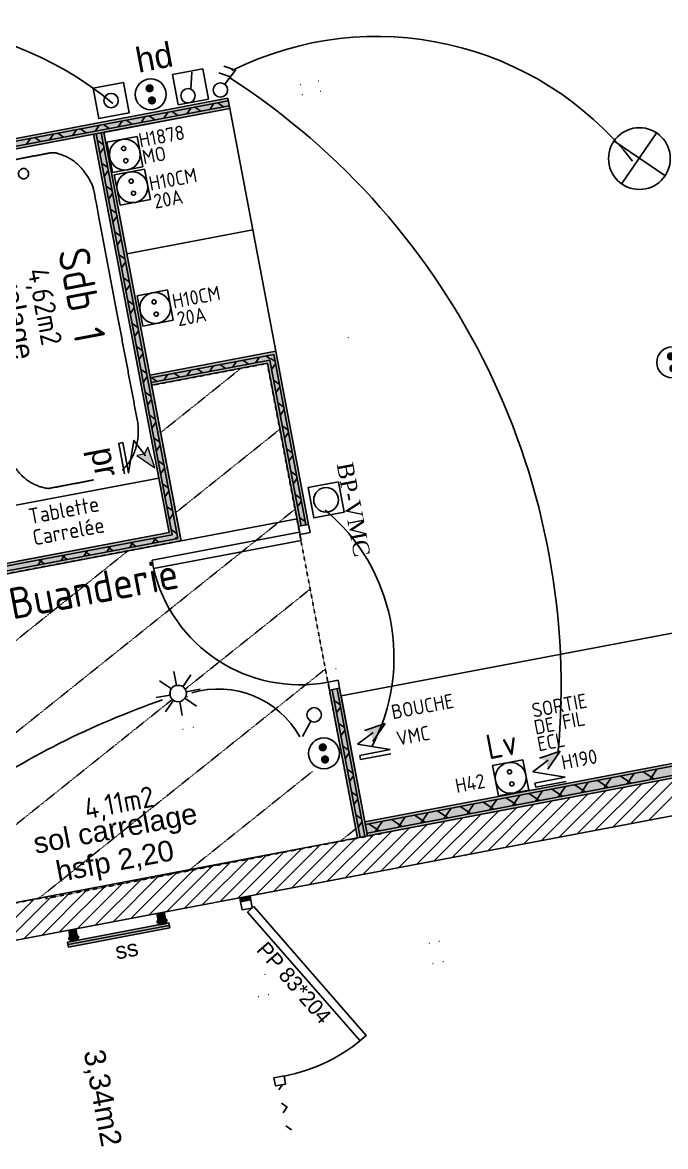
# Model space of a CAD drawing. Header units: centimetres. Extents: x 209280 to 319866, y -365283 to -277503.
# Drawn here: x 308997 to 312121, y -304622 to -299162 of the extents above; entities that cross this region are included whole.
import ezdxf

# ---------------------------------------------------------------- set-up
doc = ezdxf.new("R2010")
doc.units = ezdxf.units.CM
doc.linetypes.add('Style de ligne -1', pattern=[0.41664, 0.20828, -0.20836])
doc.layers.get('0').update_dxf_attribs({"color": 252})
for name, color, linetype, lineweight in [('0-PROJET-CLOISONS', 7, 'Continuous', 5), ('0-PROJET-DESSINS CRÉES', 7, 'Continuous', 9), ('0-PROJET-FAUX PLAFOND', 251, 'Style de ligne -1', 5), ('0-PROJET-MENUISERIES INT', 7, 'Continuous', 5), ('0-PROJET-MOBILIER', 7, 'Continuous', 5), ('0-PROJET-MUR BETON', 7, 'Continuous', 35), ('0-PROJET-SANITAIRES', 7, 'Continuous', 5), ('0-PROJET-TEXTE', 7, 'Continuous', 5), ('prlm-ELEC-CFO', 1, 'Continuous', 25)]:
    doc.layers.add(name, color=color, linetype=linetype, lineweight=lineweight)
doc.layers.add('prlm-VMC', color=93, linetype='Continuous')
doc.styles.add('Futura Book', font='')
doc.styles.add('Geneva', font='arial.ttf')
doc.styles.add('Helvetica', font='arial.ttf')
doc.styles.add('prlm-elec-cfo', font='comic.ttf', dxfattribs={"height": 12})
doc.styles.add('prlm-vmc', font='pala.ttf', dxfattribs={"height": 14})
doc.styles.get("Standard").update_dxf_attribs({"font": 'isocp.shx', "height": 100})
doc.styles.get('Futura Book').set_extended_font_data('Futura Book')

# ---------------------------------------------------------------- blocks, each defined once
blk = doc.blocks.new('xi.DA')
at = {"layer": 'prlm-ELEC-CFO', "color": 0}
for points in [[(0.61, -1.67), (7.04, 4.05), (1.81, 7.01)], [(4.05, 1.39), (-1.17, 4.34)]]:
    blk.add_lwpolyline(points, dxfattribs=at)
blk.add_circle((-2, -4), 3.5, dxfattribs=at)
blk = doc.blocks.new('xi.PCHD')
at = {"color": 0, "lineweight": 5}
blk.add_wipeout([(-7.5, -7.5), (7.5, -7.5), (7.5, 7.5), (-7.5, 7.5)], dxfattribs=at).dxf.layer = 'prlm-ELEC-CFO'
at = {"layer": 'prlm-ELEC-CFO', "color": 0, "linetype": 'ByBlock', "lineweight": 5, "const_width": 2}
for points in [[(-4, 0, 1), (-2, 0, 1)], [(2, 0, 1), (4, 0, 1)]]:
    blk.add_lwpolyline(points, format="xyb", close=True, dxfattribs=at)
at = {"layer": 'prlm-ELEC-CFO', "color": 0, "linetype": 'ByBlock', "lineweight": -2}
blk.add_circle((0, 0), 7.5, dxfattribs=at)
blk = doc.blocks.new('xi.BP')
at = {"layer": 'prlm-ELEC-CFO', "color": 0, "flags": 128}
blk.add_lwpolyline([(-7.5, -7.5), (7.5, -7.5), (7.5, 7.5), (-7.5, 7.5)], close=True, dxfattribs=at)
at = {"layer": 'prlm-ELEC-CFO', "color": 0}
blk.add_circle((0, 0), 3.5, dxfattribs=at)
blk = doc.blocks.new('xi.PR')
at = {"layer": 'prlm-ELEC-CFO', "lineweight": 5}
blk.add_hatch(color=0, dxfattribs=at).paths.add_polyline_path([(-3, 6), (-0.1, 3.7), (0, 0), (7.5, 7.5)])
at = {"layer": 'prlm-ELEC-CFO', "color": 0, "lineweight": 5, "flags": 128}
blk.add_lwpolyline([(-3, 6), (-0.1, 3.7), (0, 0), (7.5, 7.5)], close=True, dxfattribs=at)
at = {"layer": 'prlm-ELEC-CFO', "color": 0}
blk.add_lwpolyline([(0.95, 4.23), (-7.5, 0), (7.5, -5.5), (-7.5, -5.5), (-7.5, -7.5), (7.5, -7.5)], dxfattribs=at)
blk = doc.blocks.new('xi.bp-vmc-cui')
at = {"layer": 'prlm-VMC', "color": 0, "linetype": 'ByBlock', "lineweight": -2, "flags": 128}
blk.add_lwpolyline([(-7.5, 7.5), (7.5, 7.5), (7.5, -7.5), (-7.5, -7.5)], close=True, dxfattribs=at)
at = {"layer": 'prlm-VMC', "color": 0, "linetype": 'ByBlock', "lineweight": -2}
blk.add_circle((0, 0), 6, dxfattribs=at)
blk = doc.blocks.new('xi.PCHT')
at = {"color": 0, "lineweight": 5}
blk.add_wipeout([(-7.5, -7.5), (7.5, -7.5), (7.5, 7.5), (-7.5, 7.5)], dxfattribs=at).dxf.layer = 'prlm-ELEC-CFO'
at = {"layer": 'prlm-ELEC-CFO', "color": 0, "linetype": 'ByBlock', "lineweight": 5, "const_width": 2}
for points in [[(-4, 0, 1), (-2, 0, 1)], [(2, 0, 1), (4, 0, 1)]]:
    blk.add_lwpolyline(points, format="xyb", close=True, dxfattribs=at)
at = {"layer": 'prlm-ELEC-CFO', "color": 0, "linetype": 'ByBlock', "lineweight": -2}
blk.add_circle((0, 0), 7.5, dxfattribs=at)
blk = doc.blocks.new('xi.SA')
at = {"layer": 'prlm-ELEC-CFO', "color": 0}
blk.add_lwpolyline([(0.2, -1.28), (5.5, 5.28)], dxfattribs=at)
blk.add_circle((-2, -4), 3.5, dxfattribs=at)
blk = doc.blocks.new('xi.SPOT')
at = {"color": 0, "lineweight": 5}
blk.add_wipeout([(-4, 0), (-2.83, -2.83), (0, -4), (2.83, -2.83), (4, 0), (2.83, 2.83), (0, 4), (-2.83, 2.83)], dxfattribs=at).dxf.layer = 'prlm-ELEC-CFO'
at = {"layer": 'prlm-ELEC-CFO', "color": 0, "linetype": 'ByBlock', "lineweight": -2, "flags": 128}
for points in [[(-7.69, 7.69), (-2.83, 2.83)], [(0, 10.88), (0, 4)], [(7.69, 7.69), (2.83, 2.83)], [(-10.88, 0), (-4, 0)], [(4, 0), (10.88, 0)], [(-2.83, -2.83), (-7.69, -7.69)], [(0, -4), (0, -10.88)], [(2.83, -2.83), (7.69, -7.69)]]:
    blk.add_lwpolyline(points, dxfattribs=at)
at = {"layer": 'prlm-ELEC-CFO', "color": 0, "linetype": 'ByBlock', "lineweight": -2}
blk.add_circle((0, 0), 4, dxfattribs=at)

msp = doc.modelspace()

# ---------------------------------------------------------------- hatches: boundary and pattern name
at = {"layer": '0-PROJET-MOBILIER', "lineweight": 25}
for points in [[(309650.377, -303490.065), (309686.23, -303483.275), (309692.356, -303515.626), (309656.504, -303522.416)], [(309216.586, -303628.639), (309707.854, -303535.604), (309712.424, -303559.736), (309221.156, -303652.772)], [(309700.179, -303521.944), (309684.544, -303509.306), (309659.604, -303514.28), (309650.318, -303531.887), (309665.952, -303544.525), (309690.883, -303539.553)], [(309220.933, -303612.739), (309236.586, -303625.366), (309261.515, -303620.388), (309270.79, -303602.776), (309255.147, -303590.146), (309230.218, -303595.125)], [(309221.844, -303571.22), (309256.93, -303564.575), (309262.968, -303596.458), (309227.882, -303603.102)]]:
    msp.add_hatch(color=256, dxfattribs=at).paths.add_polyline_path(points)
at = {"layer": 'prlm-ELEC-CFO', "lineweight": 25}
for points in [[(310658.647, -302600.768), (310691.396, -302617.988), (310699.287, -302654.138), (310759.022, -302566.493)], [(311509.647, -302735.121), (311542.397, -302752.341), (311550.288, -302788.491), (311610.023, -302700.845)]]:
    msp.add_hatch(color=256, dxfattribs=at).paths.add_polyline_path(points)

# ---------------------------------------------------------------- linework, layer by layer
at = {"lineweight": 25}
for p, q in [((310436.653, -299446.873), (310436.662, -299446.922)), ((310348.145, -299463.635), (310348.136, -299463.586)), ((310357.5, -299513.033), (310357.509, -299513.083)), ((310446.008, -299496.272), (310445.999, -299496.223)), ((309473.688, -299629.239), (309473.678, -299629.189)), ((309473.688, -299629.239), (309473.697, -299629.288)), ((309483.043, -299678.637), (309483.033, -299678.588)), ((309483.043, -299678.637), (309483.052, -299678.686)), ((310580.852, -300692.43), (310580.843, -300692.38)), ((310580.852, -300692.43), (310580.862, -300692.479)), ((309706.328, -300857.68), (309706.319, -300857.631)), ((309706.328, -300857.68), (309706.338, -300857.73)), ((309715.698, -300907.156), (309715.689, -300907.107)), ((309715.698, -300907.156), (309715.707, -300907.205)), ((310257.742, -301192.89), (310257.692, -301192.9)), ((309695.576, -301299.353), (309695.625, -301299.343)), ((309662.86, -301394.382), (309662.811, -301394.391)), ((309662.86, -301394.382), (309662.909, -301394.373)), ((309711.816, -301385.111), (309711.767, -301385.12)), ((309956.833, -301643.831), (309956.843, -301643.881)), ((309858.727, -301662.411), (309858.718, -301662.362)), ((310520.004, -302300.489), (310519.955, -302300.499)), ((310470.864, -302309.795), (310470.913, -302309.786)), ((309749.216, -302446.46), (309749.265, -302446.451)), ((309798.343, -302437.157), (309798.293, -302437.166)), ((310499.05, -302458.632), (310499.001, -302458.642)), ((310548.19, -302449.326), (310548.239, -302449.317)), ((309777.402, -302595.297), (309777.353, -302595.306)), ((309826.529, -302585.993), (309826.578, -302585.984)), ((311013.588, -302977.458), (311013.579, -302977.409)), ((311013.588, -302977.458), (311013.597, -302977.507)), ((311026.613, -303046.236), (311026.604, -303046.187)), ((310250.262, -303193.26), (310250.253, -303193.211)), ((311151.624, -303208.399), (311151.633, -303208.448)), ((310973.457, -303634.793), (310973.408, -303634.803)), ((311022.584, -303625.49), (311022.633, -303625.481)), ((310992.037, -303732.9), (310992.086, -303732.89)), ((311041.163, -303723.596), (311041.114, -303723.605)), ((310174.897, -303786.024), (310174.946, -303786.014)), ((310193.476, -303884.13), (310193.427, -303884.139)), ((310144.349, -303893.434), (310144.3, -303893.443)), ((310144.349, -303893.434), (310144.398, -303893.424))]:
    msp.add_line(p, q, dxfattribs=at)
for centre in [(310436.653, -299446.873), (310348.145, -299463.635), (310357.5, -299513.033), (310446.008, -299496.272), (309473.688, -299629.239), (309473.688, -299629.239), (309483.043, -299678.637), (309483.043, -299678.637), (310580.852, -300692.43), (310580.852, -300692.43), (309706.328, -300857.68), (309706.328, -300857.68), (309715.698, -300907.156), (309715.698, -300907.156), (310257.742, -301192.89), (309695.576, -301299.353), (309662.86, -301394.382), (309662.86, -301394.382), (309711.816, -301385.111), (309956.833, -301643.831), (309858.727, -301662.411), (310520.004, -302300.489), (310470.864, -302309.795), (309749.216, -302446.46), (309798.343, -302437.157), (310499.05, -302458.632), (310548.19, -302449.326), (309777.402, -302595.297), (309826.529, -302585.993), (311013.588, -302977.458), (311013.588, -302977.458), (311026.613, -303046.236), (310250.262, -303193.26), (311151.624, -303208.399), (310973.457, -303634.793), (311022.584, -303625.49), (310992.037, -303732.9), (311041.163, -303723.596), (310174.897, -303786.024), (310193.476, -303884.13), (310144.349, -303893.434), (310144.349, -303893.434)]:
    msp.add_circle(centre, 0.025, dxfattribs=at)
at = {"layer": '0-PROJET-CLOISONS', "lineweight": 25}
for p, q in [((310660.858, -303044.258), (314419.994, -302332.358)), ((310660.858, -303044.258), (314419.994, -302332.358)), ((310663.277, -303057.031), (314422.413, -302345.131)), ((310663.277, -303057.031), (314422.413, -302345.131)), ((310671.464, -303100.262), (314430.6, -302388.362)), ((310671.464, -303100.262), (314430.6, -302388.362)), ((310673.883, -303113.035), (314433.019, -302401.135)), ((312044.651, -302840.21), (312079.695, -302788.791)), ((311842.521, -302878.489), (311791.102, -302843.445)), ((311822.328, -302882.313), (311857.373, -302830.894)), ((311953.682, -302857.438), (311902.263, -302822.393)), ((311933.489, -302861.262), (311968.534, -302809.843)), ((312064.844, -302836.386), (312013.425, -302801.342)), ((311488.844, -302945.468), (311523.889, -302894.049)), ((311620.198, -302920.592), (311568.78, -302885.548)), ((311600.006, -302924.416), (311635.05, -302872.998)), ((311731.36, -302899.541), (311679.941, -302864.496)), ((311711.167, -302903.365), (311746.211, -302851.946)), ((311286.715, -302983.747), (311235.296, -302948.703)), ((311266.522, -302987.571), (311301.566, -302936.152)), ((311397.876, -302962.695), (311346.457, -302927.651)), ((311377.683, -302966.519), (311412.728, -302915.101)), ((311509.037, -302941.644), (311457.618, -302906.599)), ((310933.038, -303050.726), (310968.082, -302999.307)), ((311064.392, -303025.85), (311012.973, -302990.806)), ((311044.199, -303029.674), (311079.244, -302978.255)), ((311175.553, -303004.799), (311124.134, -302969.754)), ((311155.36, -303008.623), (311190.405, -302957.204)), ((310730.908, -303089.005), (310679.489, -303053.96)), ((310710.715, -303092.829), (310745.76, -303041.41)), ((310842.069, -303067.953), (310790.651, -303032.909)), ((310821.877, -303071.777), (310856.921, -303020.359)), ((310953.231, -303046.902), (310901.812, -303011.857)), ((310053.502, -303413.722), (310057.222, -303433.367)), ((310057.222, -303433.367), (310106.349, -303424.064)), ((310066.275, -303411.303), (310069.995, -303430.948)), ((310066.275, -303411.303), (310069.995, -303430.948)), ((310067.159, -303411.135), (310090.525, -303427.061)), ((310089.856, -303406.837), (310093.576, -303426.483)), ((310089.856, -303406.837), (310093.576, -303426.483)), ((310102.629, -303404.418), (310106.349, -303424.064)), ((310102.629, -303404.418), (310106.349, -303424.064)), ((310226.547, -304327.475), (310275.674, -304318.172)), ((310243.414, -304346.67), (310260.934, -304320.963)), ((310255.572, -304410.87), (310283.618, -304429.985)), ((310264.465, -304457.832), (310283.58, -304429.785)), ((310276.623, -304522.031), (310304.67, -304541.146))]:
    msp.add_line(p, q, dxfattribs=at)
for points in [[(310673.883, -303113.035), (310660.858, -303044.258), (314433.019, -302401.135), (314419.994, -302332.358)], [(310053.502, -303413.722), (310102.629, -303404.418), (310057.222, -303433.367), (310106.349, -303424.064)]]:
    msp.add_solid(points, dxfattribs=at)
at = {"layer": '0-PROJET-DESSINS CRÉES', "lineweight": 25}
for p, q in [((309994.68, -299530.574), (308006.092, -299907.17)), ((309997.099, -299543.347), (308008.511, -299919.943)), ((309997.099, -299543.347), (308008.511, -299919.943)), ((310001.565, -299566.927), (308012.977, -299943.524)), ((310001.565, -299566.927), (308012.977, -299943.524)), ((309925.889, -299556.832), (309906.774, -299584.879)), ((309946.319, -299552.963), (309974.366, -299572.078)), ((309994.68, -299530.574), (310003.984, -299579.7)), ((310003.984, -299579.7), (308015.396, -299956.297)), ((310003.984, -299579.7), (309391.864, -299695.623)), ((309391.915, -299695.895), (310004.035, -299579.972)), ((309592.405, -299619.987), (309573.29, -299648.034)), ((309612.835, -299616.118), (309640.882, -299635.233)), ((309703.567, -299598.935), (309684.451, -299626.982)), ((309723.996, -299595.066), (309752.043, -299614.182)), ((309814.728, -299577.884), (309795.613, -299605.93)), ((309835.158, -299574.015), (309863.204, -299593.13)), ((310004.035, -299579.972), (310115.678, -300169.494)), ((309279.351, -299679.273), (309307.398, -299698.388)), ((309370.083, -299662.09), (309350.968, -299690.137)), ((309390.513, -299658.221), (309418.559, -299677.336)), ((309481.244, -299641.039), (309462.129, -299669.085)), ((309501.674, -299637.17), (309529.72, -299656.285)), ((309342.737, -299704.927), (308015.396, -299956.297)), ((309036.599, -299725.245), (309017.484, -299753.291)), ((309057.029, -299721.376), (309085.075, -299740.491)), ((309147.76, -299704.193), (309128.645, -299732.24)), ((309168.19, -299700.324), (309196.237, -299719.439)), ((309258.921, -299683.142), (309239.806, -299711.188)), ((309709.17, -301639.846), (309342.737, -299704.927)), ((309709.17, -301639.846), (309342.737, -299704.927)), ((309724.361, -301650.2), (309355.51, -299702.508)), ((309724.361, -301650.2), (309355.51, -299702.508)), ((309752.408, -301669.316), (309379.091, -299698.042)), ((309752.408, -301669.316), (309379.091, -299698.042)), ((309767.6, -301679.67), (309391.864, -299695.623)), ((309503.558, -300285.416), (309391.915, -299695.895)), ((309389.791, -299754.543), (309361.744, -299735.428)), ((309392.855, -299770.726), (309373.74, -299798.773)), ((309410.842, -299865.704), (309382.796, -299846.589)), ((309413.907, -299881.887), (309394.792, -299909.934)), ((309431.894, -299976.865), (309403.847, -299957.75)), ((309434.959, -299993.049), (309415.843, -300021.095)), ((309452.945, -300088.027), (309424.899, -300068.911)), ((309456.01, -300104.21), (309436.895, -300132.256)), ((309503.558, -300285.416), (310115.678, -300169.494)), ((310115.678, -300169.494), (309503.558, -300285.416)), ((310115.678, -300169.494), (310227.321, -300759.016)), ((309473.997, -300199.188), (309445.95, -300180.073)), ((309477.062, -300215.371), (309457.947, -300243.418)), ((309495.049, -300310.349), (309467.002, -300291.234)), ((309498.113, -300326.532), (309478.998, -300354.579)), ((309615.201, -300874.938), (309503.558, -300285.416)), ((309516.1, -300421.51), (309488.054, -300402.395)), ((309519.165, -300437.694), (309500.05, -300465.74)), ((309537.152, -300532.672), (309509.105, -300513.557)), ((309540.217, -300548.855), (309521.101, -300576.902)), ((309558.203, -300643.833), (309530.157, -300624.718)), ((309561.268, -300660.016), (309542.153, -300688.063)), ((309579.255, -300754.994), (309551.208, -300735.879)), ((309582.32, -300771.178), (309563.205, -300799.224)), ((310227.321, -300759.016), (309615.201, -300874.938)), ((310228.122, -300759.229), (309615.267, -300875.284)), ((310387.31, -301599.81), (310228.122, -300759.229)), ((310217.768, -300774.421), (309617.685, -300888.057)), ((310217.768, -300774.421), (309617.685, -300888.057)), ((310198.653, -300802.467), (309622.151, -300911.638)), ((310198.653, -300802.467), (309622.151, -300911.638)), ((310188.298, -300817.659), (309624.57, -300924.411)), ((310188.298, -300817.659), (309624.57, -300924.411)), ((309956.583, -300823.881), (309984.63, -300842.996)), ((310036.845, -300808.682), (310017.729, -300836.728)), ((310067.745, -300802.83), (310095.791, -300821.946)), ((310148.006, -300787.632), (310128.891, -300815.678)), ((310178.906, -300781.78), (310202.017, -300797.531)), ((310338.183, -301609.113), (310188.298, -300817.659)), ((310338.183, -301609.113), (310188.298, -300817.659)), ((310350.956, -301606.694), (310198.653, -300802.467)), ((310350.956, -301606.694), (310198.653, -300802.467)), ((310223.964, -300807.142), (310204.506, -300793.88)), ((310226.473, -300820.391), (310207.358, -300848.437)), ((310374.537, -301602.229), (310217.768, -300774.421)), ((310374.537, -301602.229), (310217.768, -300774.421)), ((309600.307, -300866.156), (309572.26, -300847.04)), ((309703.36, -300871.833), (309684.245, -300899.879)), ((309734.26, -300865.981), (309762.307, -300885.097)), ((309814.522, -300850.783), (309795.406, -300878.829)), ((309845.422, -300844.931), (309873.468, -300864.046)), ((309925.683, -300829.732), (309906.568, -300857.779)), ((309603.371, -300882.339), (309584.256, -300910.385)), ((309623.099, -300887.032), (309651.145, -300906.147)), ((310245.016, -300918.303), (310216.969, -300899.188)), ((310247.525, -300931.552), (310228.41, -300959.599)), ((309621.358, -300977.317), (309593.312, -300958.202)), ((309624.423, -300993.5), (309605.308, -301021.547)), ((310266.068, -301029.464), (310238.021, -301010.349)), ((310268.577, -301042.713), (310249.461, -301070.76)), ((309642.41, -301088.478), (309614.363, -301069.363)), ((309645.475, -301104.661), (309626.359, -301132.708)), ((310287.119, -301140.626), (310259.073, -301121.51)), ((310289.628, -301153.875), (310270.513, -301181.921)), ((309663.461, -301199.639), (309635.415, -301180.524)), ((309666.526, -301215.823), (309647.411, -301243.869)), ((310308.171, -301251.787), (310280.124, -301232.672)), ((309684.513, -301310.801), (309656.466, -301291.686)), ((310310.68, -301265.036), (310291.565, -301293.083)), ((309687.578, -301326.984), (309668.463, -301355.031)), ((310329.222, -301362.948), (310301.176, -301343.833)), ((308922.326, -301514.759), (309659.228, -301375.206)), ((309659.228, -301375.206), (309709.338, -301639.808)), ((309705.565, -301421.962), (309677.518, -301402.847)), ((310331.731, -301376.197), (310312.616, -301404.244)), ((309708.629, -301438.145), (309689.514, -301466.192)), ((310350.274, -301474.109), (310322.227, -301454.994)), ((309726.616, -301533.123), (309698.57, -301514.008)), ((310352.783, -301487.359), (310333.668, -301515.405)), ((309729.681, -301549.307), (309710.566, -301577.353)), ((309767.607, -301679.708), (310331.355, -301573.089)), ((310371.325, -301585.271), (310343.279, -301566.156)), ((309709.17, -301639.846), (307402.94, -302076.57)), ((309709.338, -301639.808), (308972.436, -301779.361)), ((309747.668, -301644.285), (309719.621, -301625.169)), ((310387.31, -301599.81), (310338.183, -301609.113)), ((310373.835, -301598.52), (310370.828, -301602.931)), ((309767.6, -301679.67), (307363.116, -302135)), ((309752.408, -301669.316), (307373.47, -302119.809)), ((309752.408, -301669.316), (307373.47, -302119.809)), ((309724.361, -301650.2), (307392.586, -302091.762)), ((309724.361, -301650.2), (307392.586, -302091.762)), ((309767.6, -301679.67), (308684.209, -301884.829)), ((309535.767, -301685.914), (309516.651, -301713.96)), ((309520.928, -301688.724), (309548.974, -301707.84)), ((309646.928, -301664.864), (309627.813, -301692.91)), ((309632.089, -301667.674), (309660.136, -301686.789)), ((309744.419, -301663.871), (309738.974, -301671.86)), ((309750.732, -301660.468), (309747.146, -301665.73)), ((309202.282, -301749.065), (309183.167, -301777.112)), ((309187.443, -301751.875), (309215.49, -301770.991)), ((309313.444, -301728.015), (309294.328, -301756.061)), ((309298.605, -301730.825), (309326.651, -301749.94)), ((309424.605, -301706.964), (309405.49, -301735.011)), ((309409.766, -301709.774), (309437.813, -301728.89)), ((310544.935, -302432.138), (314301.915, -301720.646)), ((309091.121, -301770.115), (309072.005, -301798.162)), ((309076.282, -301772.925), (309104.328, -301792.041)), ((314417.837, -302332.766), (310660.858, -303044.258)), ((310538.142, -302396.269), (310489.016, -302405.573)), ((310624.756, -303122.339), (310489.016, -302405.573)), ((310624.756, -303122.339), (310489.016, -302405.573)), ((310637.529, -303119.92), (310501.789, -302403.154)), ((310637.529, -303119.92), (310501.789, -302403.154)), ((310503.33, -302402.862), (310502.081, -302404.695)), ((310661.11, -303115.454), (310525.369, -302398.688)), ((310661.11, -303115.454), (310525.369, -302398.688)), ((310673.883, -303113.035), (310538.142, -302396.269)), ((310539.738, -302474.561), (310511.692, -302455.446)), ((310660.858, -303044.258), (310544.935, -302432.138)), ((310542.247, -302487.81), (310523.132, -302515.857)), ((310560.79, -302585.722), (310532.743, -302566.607)), ((310563.299, -302598.971), (310544.184, -302627.018)), ((310581.841, -302696.883), (310553.795, -302677.768)), ((310584.35, -302710.133), (310565.235, -302738.179)), ((310602.893, -302808.045), (310574.846, -302788.93)), ((310605.402, -302821.294), (310586.287, -302849.34)), ((310623.945, -302919.206), (310595.898, -302900.091)), ((310626.454, -302932.455), (310607.339, -302960.502)), ((310644.996, -303030.367), (310616.95, -303011.252)), ((310647.505, -303043.616), (310628.39, -303071.663))]:
    msp.add_line(p, q, dxfattribs=at)
for points in [[(309994.68, -299530.574), (310003.984, -299579.7), (308006.092, -299907.17), (308015.396, -299956.297)], [(309767.6, -301679.67), (309709.17, -301639.846), (309391.864, -299695.623), (309342.737, -299704.927)], [(310228.122, -300759.229), (310188.298, -300817.659), (309615.267, -300875.284), (309624.57, -300924.411)], [(310387.31, -301599.81), (310338.183, -301609.113), (310228.122, -300759.229), (310188.298, -300817.659)], [(309709.17, -301639.846), (309767.6, -301679.67), (307402.94, -302076.57), (307363.116, -302135)], [(310673.883, -303113.035), (310624.756, -303122.339), (310538.142, -302396.269), (310489.016, -302405.573)]]:
    msp.add_solid(points, dxfattribs=at)
at = {"layer": '0-PROJET-FAUX PLAFOND', "lineweight": 25}
for p, q in [((310186.351, -300818.027), (309624.564, -300924.414)), ((310624.867, -303123.025), (310186.351, -300818.027)), ((310058.516, -300842.235), (309668.145, -301154.531)), ((309624.564, -300924.414), (309767.607, -301679.708)), ((310247.293, -301138.362), (309741.687, -301542.847)), ((310321.125, -301526.445), (307783.349, -303556.667)), ((309767.607, -301679.708), (308813.225, -301860.206)), ((309509.62, -301728.5), (308883.561, -302229.348)), ((310394.956, -301914.529), (308342.989, -303556.103)), ((310468.787, -302302.613), (309075.273, -303417.424)), ((310542.618, -302690.697), (309802.268, -303282.977)), ((310616.449, -303078.78), (310540.682, -303139.394)), ((310743.642, -303099.824), (310606.6, -303126.481)), ((310606.848, -303127.776), (310743.943, -303101.414)), ((310743.943, -303101.414), (310743.642, -303099.824)), ((309111.023, -303417.388), (310624.867, -303123.025)), ((310606.6, -303126.481), (310606.848, -303127.776)), ((307802.622, -303658.437), (309109.792, -303410.887)), ((309109.792, -303410.887), (309111.023, -303417.388))]:
    msp.add_line(p, q, dxfattribs=at)
at = {"layer": '0-PROJET-MENUISERIES INT', "lineweight": 25}
for p, q in [((309626.513, -301774.417), (310343.764, -301638.585)), ((310338.183, -301609.113), (310387.321, -301599.808)), ((310345.626, -301648.415), (310338.183, -301609.113)), ((310343.764, -301638.585), (310351.207, -301677.886)), ((310394.764, -301639.109), (310345.626, -301648.415)), ((310387.321, -301599.808), (310394.764, -301639.109)), ((310351.207, -301677.886), (309633.956, -301813.718)), ((309633.956, -301813.718), (309626.513, -301774.417)), ((310481.573, -302366.271), (310530.711, -302356.966)), ((310489.016, -302405.573), (310481.573, -302366.271)), ((310538.154, -302396.267), (310489.016, -302405.573)), ((310530.711, -302356.966), (310538.154, -302396.267))]:
    msp.add_line(p, q, dxfattribs=at)
at = {"layer": '0-PROJET-MENUISERIES INT', "lineweight": 25, "flags": 128}
for points in [[(310106.36, -303424.062), (310113.803, -303463.363), (310064.665, -303472.669), (310057.222, -303433.367)], [(310121.341, -303456.784), (310667.138, -304082.088), (310637.003, -304108.392), (310091.206, -303483.088)], [(310268.242, -304278.868), (310275.685, -304318.17), (310226.547, -304327.475), (310219.105, -304288.174)]]:
    msp.add_lwpolyline(points, close=True, dxfattribs=at)
at = {"layer": '0-PROJET-MENUISERIES INT', "lineweight": 25}
for centre, radius, start, end in [((310345.626, -301648.415), 730.616, 192.793303, 280.723612), ((310113.803, -303463.363), 830.542, 280.723601, 311.806724)]:
    msp.add_arc(centre, radius, start, end, dxfattribs=at)
at = {"layer": '0-PROJET-MOBILIER', "lineweight": 25}
for p, q in [((309658.964, -303488.438), (309665.754, -303524.292)), ((309676.159, -303485.182), (309682.688, -303519.657)), ((309218.871, -303640.706), (309710.139, -303547.67)), ((309230.431, -303569.593), (309237.091, -303604.758)), ((309247.626, -303566.337), (309253.502, -303597.365))]:
    msp.add_line(p, q, dxfattribs=at)
at = {"layer": '0-PROJET-MOBILIER', "lineweight": 25, "flags": 128}
for points in [[(309650.377, -303490.065), (309686.23, -303483.275), (309692.356, -303515.626), (309656.504, -303522.416)], [(309216.586, -303628.639), (309707.854, -303535.604), (309712.424, -303559.736), (309221.156, -303652.772)], [(309700.179, -303521.944), (309684.544, -303509.306), (309659.604, -303514.28), (309650.318, -303531.887), (309665.952, -303544.525), (309690.883, -303539.553)], [(309220.933, -303612.739), (309236.586, -303625.366), (309261.515, -303620.388), (309270.79, -303602.776), (309255.147, -303590.146), (309230.218, -303595.125)], [(309221.844, -303571.22), (309256.93, -303564.575), (309262.968, -303596.458), (309227.882, -303603.102)]]:
    msp.add_lwpolyline(points, close=True, dxfattribs=at)
at = {"layer": '0-PROJET-MUR BETON', "lineweight": 25}
for p, q in [((307798.495, -303657.572), (314531.03, -302382.574)), ((307798.495, -303657.572), (314531.03, -302382.574)), ((307831.987, -303834.429), (314564.522, -302559.431)), ((307831.987, -303834.429), (314564.522, -302559.431)), ((311864.745, -303070.711), (312090.744, -302844.712)), ((311951.442, -303054.292), (312177.44, -302828.294)), ((312038.138, -303037.874), (312264.137, -302811.875)), ((311604.655, -303119.966), (311830.654, -302893.968)), ((311691.352, -303103.548), (311917.35, -302877.549)), ((311778.048, -303087.129), (312004.047, -302861.131)), ((311344.565, -303169.222), (311570.564, -302943.223)), ((311431.262, -303152.803), (311657.26, -302926.805)), ((311517.958, -303136.385), (311743.957, -302910.386)), ((310997.778, -303234.896), (311223.777, -303008.897)), ((311084.475, -303218.477), (311310.474, -302992.479)), ((311171.172, -303202.059), (311397.17, -302976.06)), ((311257.868, -303185.64), (311483.867, -302959.642)), ((310737.688, -303284.151), (310963.687, -303058.153)), ((310824.385, -303267.733), (311050.384, -303041.734)), ((310911.082, -303251.314), (311137.08, -303025.316)), ((310477.598, -303333.407), (310703.597, -303107.408)), ((310564.295, -303316.988), (310790.293, -303090.99)), ((310650.992, -303300.57), (310876.99, -303074.571)), ((310130.811, -303399.081), (310356.81, -303173.082)), ((310217.508, -303382.662), (310443.507, -303156.664)), ((310304.205, -303366.244), (310530.203, -303140.245)), ((310390.902, -303349.825), (310616.9, -303123.827)), ((309870.721, -303448.336), (310096.72, -303222.338)), ((309957.418, -303431.918), (310183.417, -303205.919)), ((310044.115, -303415.499), (310270.113, -303189.501)), ((309610.631, -303497.592), (309836.63, -303271.593)), ((309697.328, -303481.173), (309923.327, -303255.175)), ((309784.025, -303464.755), (310010.023, -303238.756)), ((309263.845, -303563.266), (309489.843, -303337.267)), ((309350.541, -303546.847), (309576.54, -303320.849)), ((309437.238, -303530.429), (309663.237, -303304.43)), ((309523.935, -303514.01), (309749.933, -303288.012)), ((309003.755, -303612.521), (309229.753, -303386.523)), ((309090.451, -303596.103), (309316.45, -303370.104)), ((309177.148, -303579.684), (309403.147, -303353.686)), ((308830.361, -303645.358), (309056.36, -303419.36)), ((308917.058, -303628.94), (309143.057, -303402.941))]:
    msp.add_line(p, q, dxfattribs=at)
at = {"layer": '0-PROJET-SANITAIRES', "lineweight": 25}
for p, q in [((308606.005, -299844.448), (309342.907, -299704.894)), ((309342.907, -299704.894), (309659.228, -301375.206)), ((309659.228, -301375.206), (308922.326, -301514.759))]:
    msp.add_line(p, q, dxfattribs=at)
msp.add_ellipse((309002.628, -299896.558), major_axis=(4.652, -24.563), ratio=1, dxfattribs=at)
msp.add_open_spline([(309554.466, -301090.731), (309566.881, -301156.285), (309535.861, -301279.775), (309457.304, -301362.557), (309281.474, -301395.856), (309105.643, -301429.154), (309002.257, -301380.828), (308928.232, -301277.232), (308813.292, -300670.3), (308698.352, -300063.368), (308729.372, -299939.879), (308807.929, -299857.096), (308983.76, -299823.798), (309159.59, -299790.499), (309262.976, -299838.826), (309337.001, -299942.422), (309448.837, -300532.965), (309554.466, -301090.731)], degree=2, knots=[0, 0, 0, 0.01726376, 0.03452751, 0.05179127, 0.15011635, 0.1673801, 0.18464386, 0.20190762, 0.50431594, 0.5215797, 0.53884345, 0.55610721, 0.65443229, 0.67169604, 0.6889598, 0.70622356, 1, 1, 1], dxfattribs=at)
at = {"layer": 'prlm-ELEC-CFO', "lineweight": 25}
for p, q in [((309815.864, -299486.266), (309819.556, -299403.348)), ((309873.417, -299387.503), (309901.328, -299534.883)), ((309901.328, -299534.883), (309753.947, -299562.794)), ((309554.16, -299716.216), (309406.779, -299744.127)), ((309582.07, -299863.597), (309554.16, -299716.216)), ((311909.626, -299944.709), (312078.582, -299696.81)), ((309406.779, -299744.127), (309434.69, -299891.507)), ((311870.154, -299736.281), (312118.053, -299905.237)), ((309434.69, -299891.507), (309582.07, -299863.597)), ((309590.543, -299874.639), (309443.162, -299902.55)), ((309618.453, -300022.02), (309590.543, -299874.639)), ((309443.162, -299902.55), (309471.073, -300049.93)), ((309471.073, -300049.93), (309618.453, -300022.02)), ((309701.645, -300461.307), (309554.264, -300489.217)), ((309554.264, -300489.217), (309582.175, -300636.598)), ((309729.556, -300608.687), (309701.645, -300461.307)), ((309582.175, -300636.598), (309729.556, -300608.687)), ((310658.647, -302600.768), (310759.022, -302566.493)), ((310759.022, -302566.493), (310699.287, -302654.138)), ((310700.801, -302610.827), (310625.597, -302668.093)), ((310625.597, -302668.093), (310783.211, -302694.222)), ((310783.211, -302694.222), (310635.831, -302722.133)), ((310635.831, -302722.133), (310639.552, -302741.784)), ((310639.552, -302741.784), (310786.933, -302713.873)), ((311509.647, -302735.121), (311610.023, -302700.845)), ((311610.023, -302700.845), (311550.288, -302788.491)), ((311428.568, -302743.645), (311281.188, -302771.555)), ((311281.188, -302771.555), (311309.098, -302918.936)), ((311456.479, -302891.025), (311428.568, -302743.645)), ((311551.802, -302745.18), (311476.598, -302802.446)), ((311476.598, -302802.446), (311634.212, -302828.575)), ((311634.212, -302828.575), (311486.831, -302856.486)), ((311309.098, -302918.936), (311456.479, -302891.025)), ((311486.831, -302856.486), (311490.553, -302876.137)), ((311490.553, -302876.137), (311637.933, -302848.226))]:
    msp.add_line(p, q, dxfattribs=at)
for centre, radius in [((309801.474, -299518.171), 35), ((311994.554, -299823.136), 150), ((309494.425, -299803.862), 75), ((309530.808, -299962.285), 75), ((309641.91, -300548.952), 75), ((311368.833, -302831.29), 75)]:
    msp.add_circle(centre, radius, dxfattribs=at)
at = {"layer": 'prlm-ELEC-CFO'}
for centre, radius, start, end in [((308341.874, -300882.708), 1720.547, 50.490223, 122.320773), ((310718.224, -300808.285), 1578.149, 38.060511, 116.480483)]:
    msp.add_arc(centre, radius, start, end, dxfattribs=at)
at = {"layer": 'prlm-ELEC-CFO', "lineweight": 25}
for centre, start, end in [((309488.843, -299774.386), 100.723601, 280.723601), ((309488.843, -299774.386), 280.723601, 100.723601), ((309500.007, -299833.338), 100.723601, 280.723601), ((309500.007, -299833.338), 280.723601, 100.723601), ((309525.226, -299932.809), 100.723601, 280.723601), ((309525.226, -299932.809), 280.723601, 100.723601), ((309536.39, -299991.761), 100.723601, 280.723601), ((309536.39, -299991.761), 280.723601, 100.723601), ((309636.328, -300519.476), 100.723601, 280.723601), ((309636.328, -300519.476), 280.723601, 100.723601), ((309647.492, -300578.428), 100.723601, 280.723601), ((309647.492, -300578.428), 280.723601, 100.723601), ((311363.251, -302801.814), 100.723601, 280.723601), ((311363.251, -302801.814), 280.723601, 100.723601), ((311374.415, -302860.766), 100.723601, 280.723601), ((311374.415, -302860.766), 280.723601, 100.723601)]:
    msp.add_arc(centre, 10, start, end, dxfattribs=at)

# ---------------------------------------------------------------- block references
at = {"layer": 'prlm-ELEC-CFO', "xscale": 9.999999999999998, "yscale": 9.999999999999998, "zscale": 9.999999999999998}
for name, p, rotation in [('xi.DA', (309971.127, -299447.054), 10.72360141138224), ('xi.PCHT', (312153.441, -300813.118), 280.723601411399), ('xi.bp-vmc-cui', (310472.236, -301480.99), 280.723601411399)]:
    msp.add_blockref(name, p, dxfattribs=dict(at, rotation=rotation))

# ---------------------------------------------------------------- texts
at = {"layer": '0-PROJET-MENUISERIES INT', "lineweight": 25, "insert": (310186.487, -303619.274), "char_height": 75.5165, "attachment_point": 1, "rotation": 311.116107, "line_spacing_factor": 0.962448, "style": 'Futura Book'}
msp.add_mtext('PP 83*204', dxfattribs=at)
at = {"layer": '0-PROJET-MOBILIER', "lineweight": 25, "insert": (309495.764, -303624.713), "char_height": 79.9262, "width": 249.99148, "attachment_point": 2, "rotation": 10.680913, "line_spacing_factor": 1.060906, "style": 'Geneva'}
msp.add_mtext('ss', dxfattribs=at)
at = {"layer": '0-PROJET-TEXTE', "lineweight": 25, "style": 'Helvetica'}
for s, height, rotation, p in [('sol carrelage', 100.8724, 280.723601, (308809.695, -300013.232)), ('sol carrelage', 100.8724, 10.723601, (309060.865, -303200.637)), ('hsfp 2,20', 100.8724, 10.723601, (309170.453, -303337.553)), ('3,34m2', 102.1636, 280.723601, (309294.098, -304161.196))]:
    msp.add_text(s, height=height, rotation=rotation, dxfattribs=at).set_placement(p)
at = {"layer": '0-PROJET-TEXTE', "lineweight": 25}
for s, height, rotation, p in [('Sdb 1', 151.3086, 280.723601, (309167.773, -300272.958)), ('4,62m2', 102.1636, 280.723601, (309021.235, -300365.758)), ('Tablette', 75.6543, 10.723601, (309035.026, -301599.574)), ('Carrelée', 75.6543, 10.723601, (309054.6, -301702.932)), ('Buanderie', 151.3086, 10.723601, (308948.948, -302062.055)), ('4,11m2', 102.1636, 10.723601, (309308.411, -303032.892))]:
    msp.add_text(s, height=height, rotation=rotation, dxfattribs=at).set_placement(p)
at = {"layer": 'prlm-ELEC-CFO'}
for s, p in [('H1878', (309569.363, -299770.06)), ('MO', (309586.507, -299851.798)), ('H10CM', (309618.952, -299979.805)), ('20A', (309641.384, -300067.167)), ('H10CM', (309732.023, -300551.967)), ('20A', (309755.013, -300638.294)), ('BOUCHE', (310796.547, -302547.045)), ('SORTIE', (311479.255, -302539.4)), ('DE FIL ', (311489.884, -302621.532)), ('VMC', (310820.926, -302675.78)), ('ECL', (311505.267, -302702.765)), ('H190', (311622.509, -302791.999)), ('H42', (311107.166, -302905.344))]:
    msp.add_text(s, height=70, rotation=10.723601, dxfattribs=at).set_placement(p)
at = {"layer": 'prlm-ELEC-CFO', "lineweight": 25}
msp.add_text('Lv', height=120, rotation=10.723601, dxfattribs=at).set_placement((311262.276, -302742.266))
at = {"layer": 'prlm-ELEC-CFO', "lineweight": 20, "insert": (309637.229, -299332.034), "char_height": 120, "attachment_point": 5, "rotation": 10.723601, "line_spacing_factor": 0.8, "style": 'prlm-elec-cfo', "bg_fill": 3, "box_fill_scale": 1.1, "bg_fill_color": 256, "bg_fill_transparency": 0}
msp.add_mtext('hd', dxfattribs=at)
at = {"layer": 'prlm-ELEC-CFO', "insert": (310601.882, -301292.603), "char_height": 80, "attachment_point": 1, "rotation": 280.723601, "style": 'prlm-vmc'}
msp.add_mtext_dynamic_manual_height_columns('BP-VMC', width=101.12978, gutter_width=50, heights=[0], dxfattribs=at)

# ---------------------------------------------------------------- next in the draw order: block references
at = {"layer": 'prlm-ELEC-CFO', "xscale": 9.999999999999998, "yscale": 9.999999999999998, "zscale": 9.999999999999998, "rotation": 280.723601411399}
for name, p in [('xi.PCHD', (309620.44, -299511.333)), ('xi.SPOT', (309753.507, -302421.355)), ('xi.PCHT', (310461.7, -302712.495))]:
    msp.add_blockref(name, p, dxfattribs=at)

# ---------------------------------------------------------------- next in the draw order: texts
at = {"layer": 'prlm-ELEC-CFO', "lineweight": 20, "insert": (309382.265, -301299.095), "char_height": 120, "attachment_point": 5, "rotation": 280.723601, "line_spacing_factor": 0.8, "style": 'prlm-elec-cfo', "bg_fill": 3, "box_fill_scale": 1.1, "bg_fill_color": 256, "bg_fill_transparency": 0}
msp.add_mtext('pr', dxfattribs=at)

# ---------------------------------------------------------------- next in the draw order: linework, layer by layer
at = {"layer": 'prlm-ELEC-CFO', "lineweight": 25}
for p, q in [((309726.037, -299415.413), (309873.417, -299387.503)), ((309753.947, -299562.794), (309726.037, -299415.413))]:
    msp.add_line(p, q, dxfattribs=at)
at = {"layer": 'prlm-ELEC-CFO'}
for centre, radius, start, end in [((308097.376, -302385.722), 3516.601, 354.651891, 57.153551), ((309871.116, -302244.879), 930.977, 332.124987, 50.113154), ((309949.916, -302850.249), 450.715, 28.919404, 106.762023), ((310975.591, -306225.267), 3989.667, 108.996343, 124.620069)]:
    msp.add_arc(centre, radius, start, end, dxfattribs=at)

# ---------------------------------------------------------------- next in the draw order: block references
at = {"layer": 'prlm-ELEC-CFO', "xscale": 9.999999999999998, "yscale": 9.999999999999998, "zscale": 9.999999999999998}
for name, p, rotation in [('xi.BP', (309427.878, -299541.305), 280.723601411399), ('xi.PR', (309552.312, -301266.19), 280.723601411399), ('xi.SA', (310402.06, -302567.98), 190.7236014114013)]:
    msp.add_blockref(name, p, dxfattribs=dict(at, rotation=rotation))

doc.saveas('drawing.dxf')
